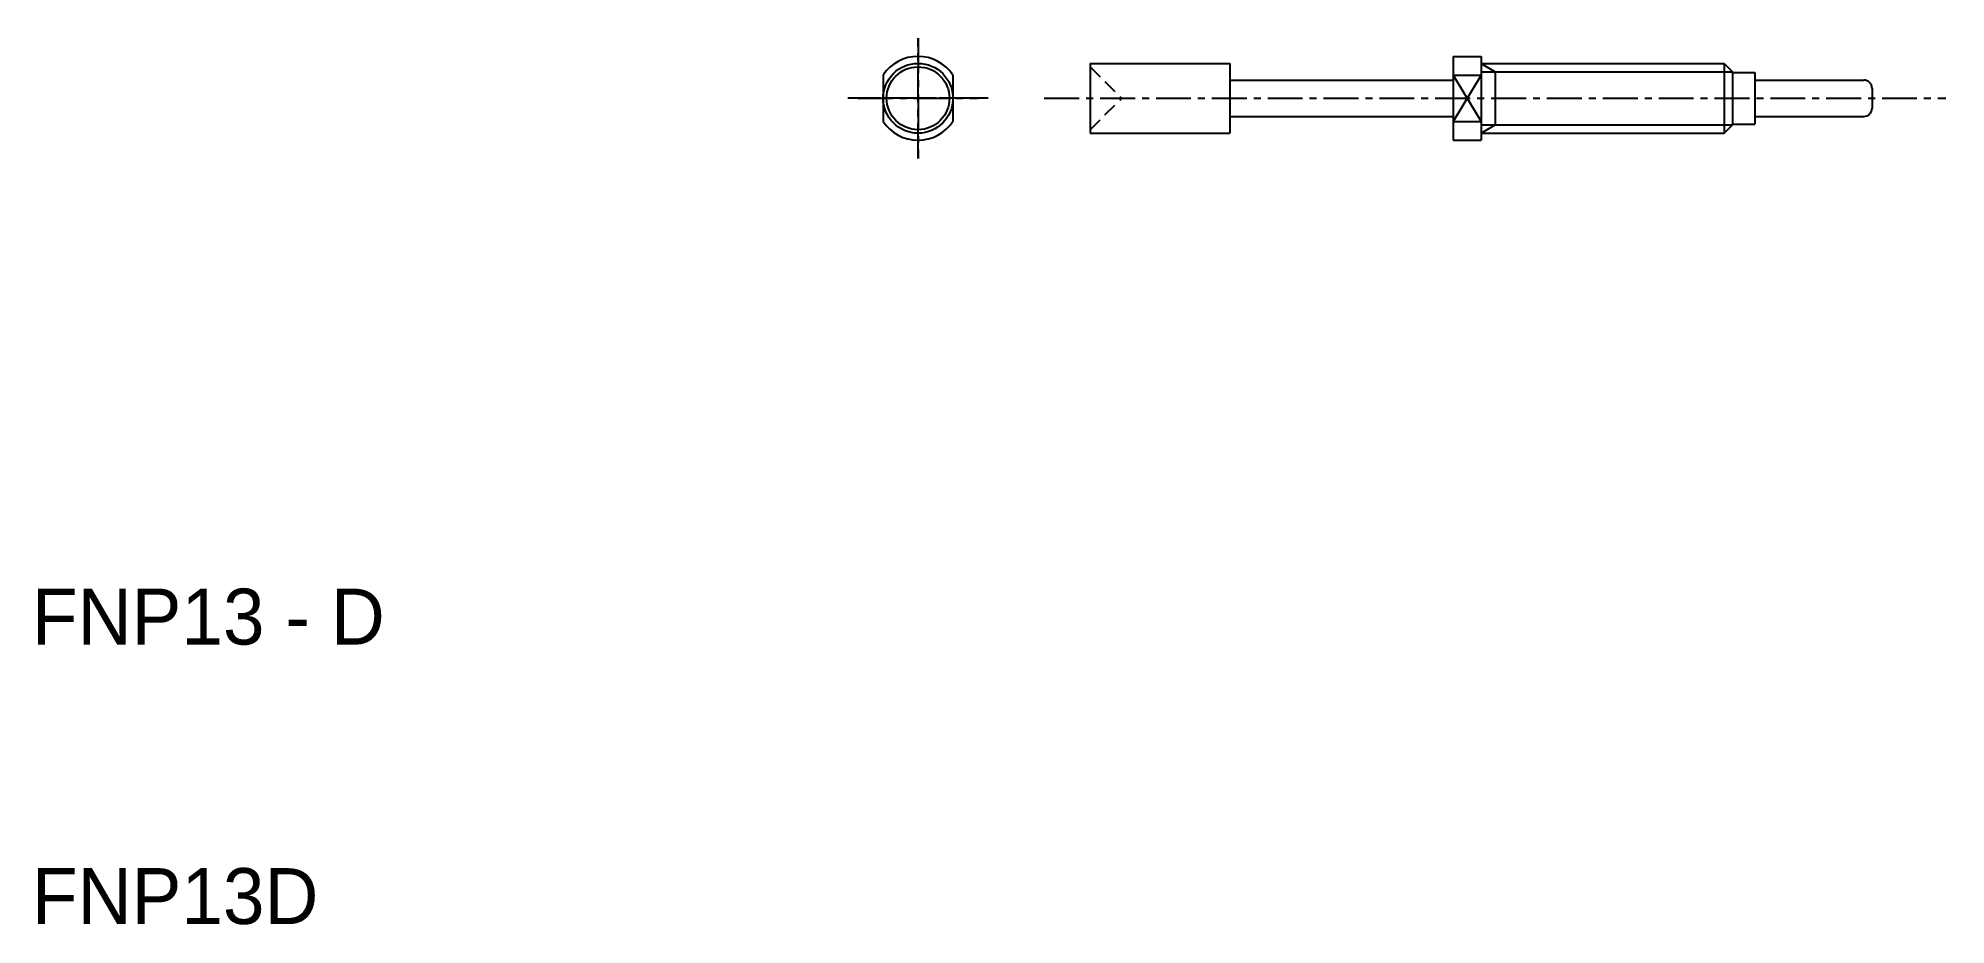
# Model space of a CAD drawing. Extents: x -190.1 to -121.8, y 393.5 to 425.2.
import ezdxf

# ---------------------------------------------------------------- set-up
doc = ezdxf.new("R2010")
doc.units = 0
doc.linetypes.add('CENTER', pattern=[2, 1.25, -0.25, 0.25, -0.25])
doc.linetypes.add('DASHED', pattern=[0.75, 0.5, -0.25])
doc.layers.get('0').update_dxf_attribs({"linetype": 'CONTINUOUS'})
doc.layers.add('CENTER', color=1, linetype='CENTER')

msp = doc.modelspace()

# ---------------------------------------------------------------- linework, layer by layer
at = {"color": 7, "linetype": 'CONTINUOUS'}
for p, q in [((-152.452, 424.31), (-147.452, 424.31)), ((-152.452, 424.31), (-152.452, 421.81)), ((-147.452, 424.31), (-147.452, 421.81)), ((-139.452, 424.56), (-139.452, 421.56)), ((-139.452, 424.56), (-138.452, 424.56)), ((-138.452, 424.56), (-138.452, 421.56)), ((-138.452, 424.31), (-129.752, 424.31)), ((-138.452, 424.31), (-137.952, 424.01)), ((-129.752, 424.31), (-129.752, 421.81)), ((-129.752, 424.31), (-129.452, 424.01)), ((-159.865, 423.889), (-159.865, 422.231)), ((-157.365, 423.889), (-157.365, 422.231)), ((-147.452, 423.71), (-139.452, 423.71)), ((-139.452, 423.889), (-138.452, 423.889)), ((-139.452, 423.889), (-138.452, 422.231)), ((-138.452, 423.889), (-139.452, 422.231)), ((-138.452, 424.01), (-129.452, 424.01)), ((-137.952, 424.01), (-137.952, 422.11)), ((-129.452, 424.01), (-129.452, 422.11)), ((-129.452, 423.985), (-128.652, 423.985)), ((-128.652, 423.985), (-128.652, 422.135)), ((-124.452, 423.41), (-124.452, 422.71)), ((-147.452, 422.41), (-139.452, 422.41)), ((-139.452, 422.231), (-138.452, 422.231)), ((-152.452, 421.81), (-147.452, 421.81)), ((-139.452, 421.56), (-138.452, 421.56)), ((-138.452, 422.11), (-129.452, 422.11)), ((-138.452, 421.81), (-137.952, 422.11)), ((-138.452, 421.81), (-129.752, 421.81)), ((-129.752, 421.81), (-129.452, 422.11)), ((-129.452, 422.135), (-128.652, 422.135))]:
    msp.add_line(p, q, dxfattribs=at)
at = {"color": 3, "linetype": 'DASHED'}
for p in [(-152.452, 424.185), (-152.452, 421.935)]:
    msp.add_line(p, (-151.327, 423.06), dxfattribs=at)
for p, q in [((-128.652, 423.71), (-124.752, 423.71)), ((-128.652, 422.41), (-124.752, 422.41))]:
    msp.add_line(p, q)
at = {"color": 7, "linetype": 'CONTINUOUS'}
for radius in [1.25, 1.125]:
    msp.add_circle((-158.615, 423.06), radius, dxfattribs=at)
for centre, radius, start, end in [((-158.615, 423.06), 1.5, 33.55731, 146.44269), ((-124.752, 423.41), 0.3, 0, 90), ((-158.615, 423.06), 1.5, 213.55731, 326.44269), ((-124.752, 422.71), 0.3, 270, 0)]:
    msp.add_arc(centre, radius, start, end, dxfattribs=at)
at = {"layer": 'CENTER', "color": 1, "linetype": 'CENTER'}
for p, q in [((-158.615, 425.21), (-158.615, 420.91)), ((-158.615, 420.91), (-158.615, 425.21)), ((-156.105, 423.06), (-161.125, 423.06)), ((-160.765, 423.06), (-156.465, 423.06)), ((-156.465, 423.06), (-160.765, 423.06)), ((-154.094, 423.06), (-121.81, 423.06))]:
    msp.add_line(p, q, dxfattribs=at)

# ---------------------------------------------------------------- texts
at = {"color": 7, "linetype": 'CONTINUOUS'}
for s, p in [('FNP13 - D', (-190.342, 403.514)), ('FNP13D', (-190.342, 393.514))]:
    msp.add_text(s, height=2, dxfattribs=at).set_placement(p)

doc.saveas('drawing.dxf')
